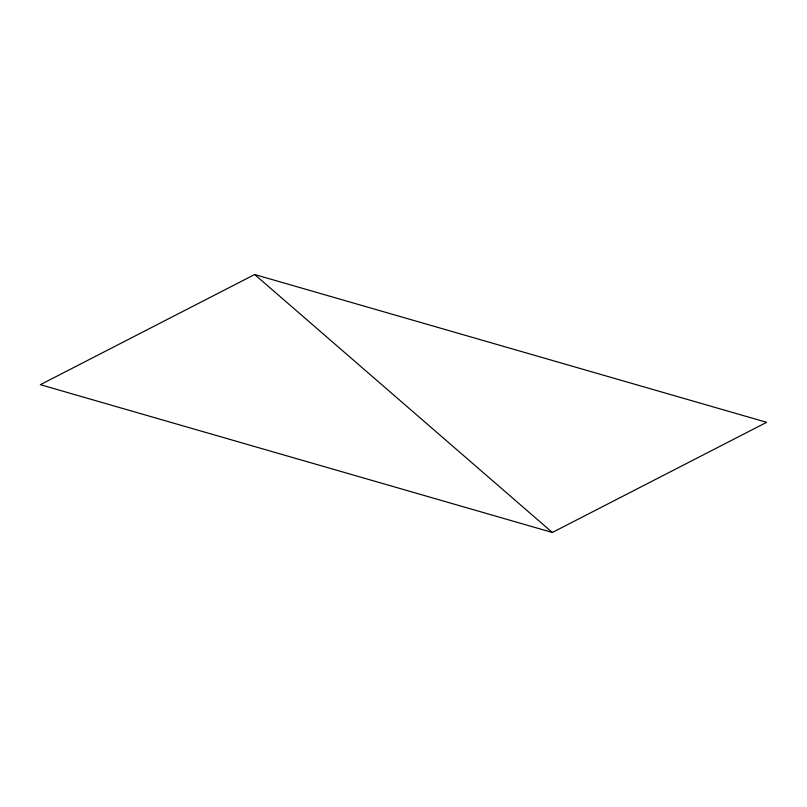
<?xml version="1.0" encoding="UTF-8"?>
<svg xmlns="http://www.w3.org/2000/svg" width="807" height="807" viewBox="0 0 807 807"><rect width="100%" height="100%" fill="white"/><g stroke="black" fill="none" stroke-linecap="round" stroke-linejoin="round"><path stroke-width="1.21" d="M254.659 274.521L40.35 384.687L552.341 532.479L766.65 422.313L254.659 274.521L552.341 532.479"/></g></svg>
